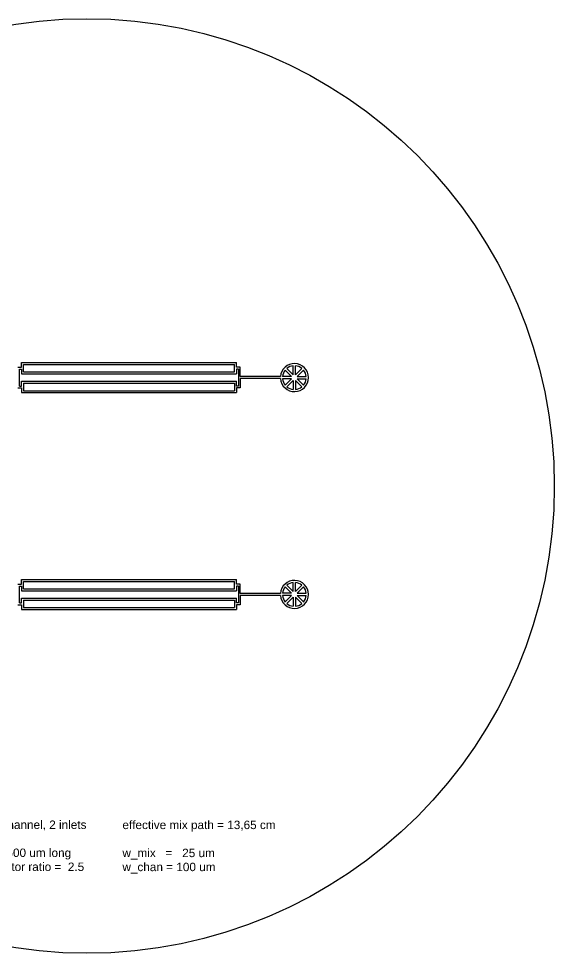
# Model space of a CAD drawing. Extents: x 4629 to 54629, y 4377 to 54377.
# Drawn here: x 25979 to 54629, y 4377 to 54377 of the extents above; entities that cross this region are included whole.
import ezdxf

# ---------------------------------------------------------------- set-up
doc = ezdxf.new("R2010")
doc.units = 13
doc.layers.add('CLEAR', color=140, linetype='Continuous')
doc.layers.add('OPAQUE', color=10, linetype='Continuous')

msp = doc.modelspace()

# ---------------------------------------------------------------- linework, layer by layer
at = {"layer": 'CLEAR'}
for p, q in [((25929, 35727), (26129, 35727)), ((26129, 35727), (26129, 35977)), ((26129, 35977), (37629, 35977)), ((37629, 35727), (37629, 35977)), ((37829, 35727), (37629, 35727)), ((37829, 35227), (37829, 35727)), ((39979, 35227), (37829, 35227)), ((39979, 35127), (37829, 35127)), ((37829, 35127), (37829, 34627)), ((25929, 34627), (26129, 34627)), ((26129, 34627), (26129, 34377)), ((37829, 34627), (37629, 34627)), ((37629, 34627), (37629, 34377)), ((26129, 34377), (37629, 34377)), ((25929, 24127), (26129, 24127)), ((26129, 24127), (26129, 24377)), ((26129, 24377), (37629, 24377)), ((37629, 24127), (37629, 24377)), ((37829, 24127), (37629, 24127)), ((37829, 23627), (37829, 24127)), ((39979, 23627), (37829, 23627)), ((39979, 23527), (37829, 23527)), ((37829, 23527), (37829, 23027)), ((25929, 23027), (26129, 23027)), ((26129, 23027), (26129, 22777)), ((37829, 23027), (37629, 23027)), ((37629, 23027), (37629, 22777)), ((26129, 22777), (37629, 22777))]:
    msp.add_line(p, q, dxfattribs=at)
for centre in [(40727, 35177), (40727, 23577)]:
    msp.add_arc(centre, 750, 183.8226, 176.1774, dxfattribs=at)
at = {"layer": 'OPAQUE'}
for p, q in [((26029, 35627), (26129, 35627)), ((26029, 34727), (26029, 35627)), ((26129, 35627), (26129, 35377)), ((26229, 35877), (37529, 35877)), ((26229, 35477), (26229, 35877)), ((37529, 35477), (37529, 35877)), ((37729, 35627), (37629, 35627)), ((37629, 35627), (37629, 35377)), ((37729, 35627), (37729, 34727)), ((40579, 35239), (40235, 35583)), ((40666, 35325), (40322, 35669)), ((40666, 35325), (40666, 35812)), ((40789, 35325), (40789, 35812)), ((40789, 35325), (41133, 35669)), ((40875, 35239), (41219, 35583)), ((26129, 35377), (37629, 35377)), ((26229, 35477), (37529, 35477)), ((40579, 35239), (40093, 35239)), ((40579, 35116), (40093, 35116)), ((40579, 35116), (40235, 34772)), ((40666, 35029), (40322, 34685)), ((40666, 35029), (40666, 34543)), ((40789, 35029), (40789, 34543)), ((40789, 35029), (41133, 34685)), ((40875, 35239), (41362, 35239)), ((40875, 35116), (41362, 35116)), ((40875, 35116), (41219, 34772)), ((26029, 34727), (26129, 34727)), ((26129, 34727), (26129, 34977)), ((26129, 34977), (37629, 34977)), ((26229, 34877), (26229, 34477)), ((26229, 34877), (37529, 34877)), ((37529, 34877), (37529, 34477)), ((37629, 34727), (37629, 34977)), ((37729, 34727), (37629, 34727)), ((26229, 34477), (37529, 34477)), ((26029, 23127), (26029, 24027)), ((26029, 24027), (26129, 24027)), ((26129, 24027), (26129, 23777)), ((26229, 23877), (26229, 24277)), ((26229, 24277), (37529, 24277)), ((37529, 23877), (37529, 24277)), ((37729, 24027), (37629, 24027)), ((37629, 24027), (37629, 23777)), ((37729, 24027), (37729, 23127)), ((40666, 23725), (40322, 24069)), ((40666, 23725), (40666, 24212)), ((40789, 23725), (40789, 24212)), ((40789, 23725), (41133, 24069)), ((26129, 23777), (37629, 23777)), ((26229, 23877), (37529, 23877)), ((40579, 23639), (40093, 23639)), ((40579, 23516), (40093, 23516)), ((40579, 23639), (40235, 23983)), ((40579, 23516), (40235, 23172)), ((40875, 23639), (41219, 23983)), ((40875, 23639), (41362, 23639)), ((40875, 23516), (41362, 23516)), ((40875, 23516), (41219, 23172)), ((26029, 23127), (26129, 23127)), ((26129, 23127), (26129, 23377)), ((26129, 23377), (37629, 23377)), ((26229, 23277), (26229, 22877)), ((26229, 23277), (37529, 23277)), ((37529, 23277), (37529, 22877)), ((37629, 23127), (37629, 23377)), ((37729, 23127), (37629, 23127)), ((40666, 23429), (40322, 23085)), ((40666, 23429), (40666, 22943)), ((40789, 23429), (40789, 22943)), ((40789, 23429), (41133, 23085)), ((26229, 22877), (37529, 22877))]:
    msp.add_line(p, q, dxfattribs=at)
msp.add_circle((29629, 29377), 25000, dxfattribs=at)
for centre, start, end in [((40727, 35177), 140.5177, 174.4823), ((40727, 35177), 95.5177, 129.4823), ((40727, 35177), 50.5177, 84.4823), ((40727, 35177), 5.5177, 39.4823), ((40727, 35177), 185.5177, 219.4823), ((40727, 35177), 320.5177, 354.4823), ((40727, 35177), 230.5177, 264.4823), ((40727, 35177), 275.5177, 309.4823), ((40727, 23577), 95.5177, 129.4823), ((40727, 23577), 50.5177, 84.4823), ((40727, 23577), 140.5177, 174.4823), ((40727, 23577), 185.5177, 219.4823), ((40727, 23577), 5.5177, 39.4823), ((40727, 23577), 320.5177, 354.4823), ((40727, 23577), 230.5177, 264.4823), ((40727, 23577), 275.5177, 309.4823)]:
    msp.add_arc(centre, 638, start, end, dxfattribs=at)

# ---------------------------------------------------------------- texts
at = {"layer": 'CLEAR', "attachment_point": 1}
for s, width, heights, insert, char_height in [('{\\fArial|b0|i0|c0|p34;\\H1.3333x;MS 6\\P\\H0.5625x;Mixing Flow-Channel, 2 inlets\\P\\PL. mixing = 54600 um long\\Pconvolution factor ratio =  2.5}', 9539.81, [5282], (21394, 12815), 600), ('{\\fArial|b0|i0|c0|p34;\\P\\Peffective mix path = 13,65 cm\\P\\Pw_mix   =   25 um\\Pw_chan = 100 um}', 9060.92, [4948], (31528, 12973), 450)]:
    msp.add_mtext_dynamic_manual_height_columns(s, width=width, gutter_width=12.5, heights=heights, dxfattribs=dict(at, insert=insert, char_height=char_height))

doc.saveas('drawing.dxf')
